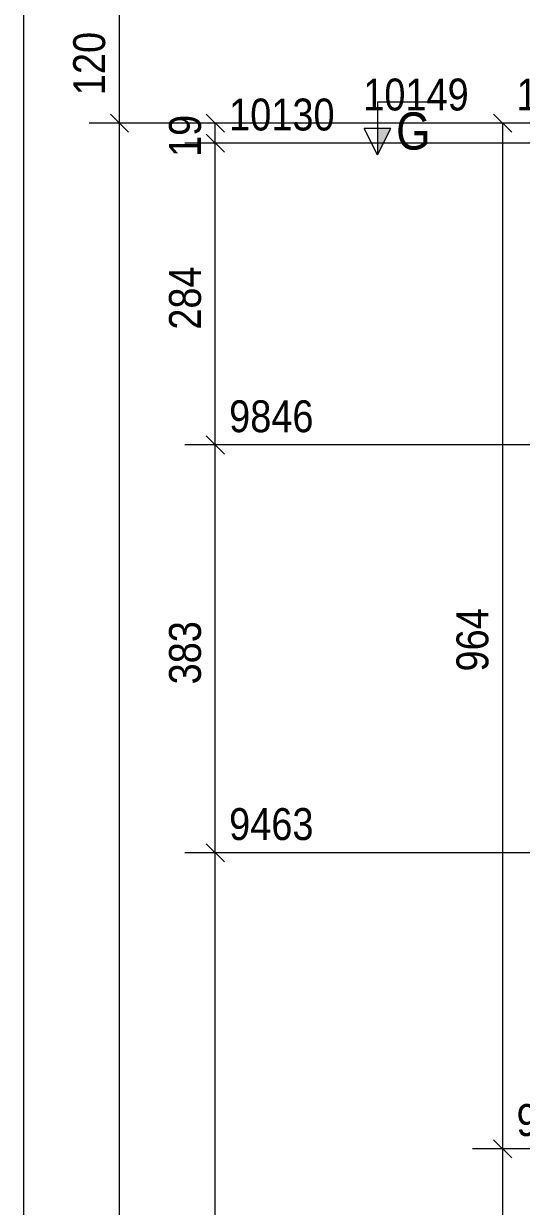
# Model space of a CAD drawing. Header units: millimetres. Extents: x 2 to 825, y 1 to 579.
# Drawn here: x 228.6 to 275.4, y 373.3 to 484.5 of the extents above; entities that cross this region are included whole.
import ezdxf

# ---------------------------------------------------------------- set-up
doc = ezdxf.new("R2010")
doc.units = ezdxf.units.MM
doc.linetypes.add('XKITLINE00', pattern=[0])
doc.layers.add('Dimensions', color=7, linetype='Continuous', lineweight=0)
doc.layers.add('Section', color=6, linetype='Continuous', lineweight=0)
doc.styles.add('ARIAL', font='ARIAL.TTF')

# ---------------------------------------------------------------- blocks, each defined once
blk = doc.blocks.new('*A172')
at = {"layer": 'Dimensions', "color": 7, "linetype": 'XKITLINE00', "lineweight": 0}
blk.add_line((228.65, 137.65), (228.65, 487.07), dxfattribs=at)
blk = doc.blocks.new('*A183')
at = {"layer": 'Dimensions', "color": 7, "linetype": 'XKITLINE00', "lineweight": 0}
for p, q in [((236.8, 475.95), (238.5, 474.25)), ((320.15, 475.1), (234.8, 475.1)), ((237.65, 139.65), (237.65, 475.1))]:
    blk.add_line(p, q, dxfattribs=at)
at = {"layer": 'Dimensions', "color": 3}
blk.add_point((237.65, 475.1), dxfattribs=at)
blk = doc.blocks.new('*A184')
at = {"layer": 'Dimensions', "color": 7, "linetype": 'XKITLINE00', "lineweight": 0}
for p, q in [((332.11, 444.86), (243.8, 444.86)), ((245.8, 445.71), (247.5, 444.01)), ((246.65, 406.53), (246.65, 444.86)), ((245.8, 407.38), (247.5, 405.68)), ((321.25, 406.53), (243.8, 406.53))]:
    blk.add_line(p, q, dxfattribs=at)
at = {"layer": 'Dimensions', "color": 3}
for p in [(246.65, 444.86), (246.65, 406.53)]:
    blk.add_point(p, dxfattribs=at)
at = {"layer": 'Dimensions', "color": 3, "style": 'ARIAL', "width": 0.85}
blk.add_text('9846', height=3, dxfattribs=at).set_placement((247.95, 446.06))
blk.add_text('383', height=3, rotation=90.0002, dxfattribs=at).set_placement((245.3, 422.36))
blk = doc.blocks.new('*A185')
at = {"layer": 'Dimensions', "color": 7, "linetype": 'XKITLINE00', "lineweight": 0}
for p, q in [((245.8, 474.07), (247.5, 472.37)), ((335.1, 473.22), (243.8, 473.22)), ((246.65, 444.86), (246.65, 473.22)), ((332.11, 444.86), (243.8, 444.86)), ((245.8, 445.71), (247.5, 444.01))]:
    blk.add_line(p, q, dxfattribs=at)
at = {"layer": 'Dimensions', "color": 3}
for p in [(246.65, 473.22), (246.65, 444.86)]:
    blk.add_point(p, dxfattribs=at)
at = {"layer": 'Dimensions', "color": 3, "style": 'ARIAL', "width": 0.85}
blk.add_text('10130', height=3, dxfattribs=at).set_placement((247.95, 474.42))
blk.add_text('284', height=3, rotation=90.0002, dxfattribs=at).set_placement((245.3, 455.7))
blk = doc.blocks.new('*A186')
at = {"layer": 'Dimensions', "color": 7, "linetype": 'XKITLINE00', "lineweight": 0}
for p, q in [((245.8, 475.95), (247.5, 474.25)), ((320.15, 475.1), (243.8, 475.1)), ((246.65, 473.22), (246.65, 475.1)), ((245.8, 474.07), (247.5, 472.37)), ((335.1, 473.22), (243.8, 473.22))]:
    blk.add_line(p, q, dxfattribs=at)
at = {"layer": 'Dimensions', "color": 3}
for p in [(246.65, 475.1), (246.65, 473.22)]:
    blk.add_point(p, dxfattribs=at)
at = {"layer": 'Dimensions', "color": 3, "style": 'ARIAL', "width": 0.85}
blk.add_text('10149', height=3, dxfattribs=at).set_placement((260.55, 476.3))
blk.add_text('19', height=3, rotation=90.0002, dxfattribs=at).set_placement((245.3, 471.93))
blk = doc.blocks.new('*A189')
at = {"layer": 'Dimensions', "color": 7, "linetype": 'XKITLINE00', "lineweight": 0}
for p, q in [((272.8, 379.56), (274.5, 377.86)), ((321.25, 378.71), (270.8, 378.71)), ((273.65, 283.23), (273.65, 378.71)), ((272.8, 284.08), (274.5, 282.38)), ((321.25, 283.23), (270.8, 283.23))]:
    blk.add_line(p, q, dxfattribs=at)
at = {"layer": 'Dimensions', "color": 3}
for p in [(273.65, 378.71), (273.65, 283.23)]:
    blk.add_point(p, dxfattribs=at)
at = {"layer": 'Dimensions', "color": 3, "style": 'ARIAL', "width": 0.85}
blk.add_text('9185', height=3, dxfattribs=at).set_placement((274.95, 379.91))
blk.add_text('2600', height=3, rotation=90.0002, dxfattribs=at).set_placement((272.3, 326.52))
blk = doc.blocks.new('*A190')
at = {"layer": 'Dimensions', "color": 7, "linetype": 'XKITLINE00', "lineweight": 0}
for p, q in [((272.8, 475.95), (274.5, 474.25)), ((320.15, 475.1), (270.8, 475.1)), ((273.65, 378.71), (273.65, 475.1)), ((272.8, 379.56), (274.5, 377.86)), ((321.25, 378.71), (270.8, 378.71))]:
    blk.add_line(p, q, dxfattribs=at)
at = {"layer": 'Dimensions', "color": 3}
for p in [(273.65, 475.1), (273.65, 378.71)]:
    blk.add_point(p, dxfattribs=at)
at = {"layer": 'Dimensions', "color": 3, "style": 'ARIAL', "width": 0.85}
blk.add_text('10149', height=3, dxfattribs=at).set_placement((274.95, 476.3))
blk.add_text('964', height=3, rotation=90.0002, dxfattribs=at).set_placement((272.3, 423.57))
blk = doc.blocks.new('*A214')
at = {"layer": 'Section'}
blk.add_hatch(color=3, dxfattribs=at).paths.add_polyline_path([(263.14, 474.62), (261.89, 472.12), (261.89, 474.62)], flags=17)
at = {"layer": 'Section', "color": 1, "linetype": 'XKITLINE00', "lineweight": 0}
for q in [(266.89, 477.12), (261.89, 472.12)]:
    blk.add_line((261.89, 477.12), q, dxfattribs=at)
at = {"layer": 'Section', "color": 3, "linetype": 'XKITLINE00', "lineweight": 0}
for p, q in [((261.89, 472.12), (260.64, 474.62)), ((263.14, 474.62), (260.64, 474.62)), ((261.89, 472.12), (263.14, 474.62))]:
    blk.add_line(p, q, dxfattribs=at)
at = {"layer": 'Section', "color": 7, "style": 'ARIAL', "width": 0.85}
blk.add_text('G', height=3.5, dxfattribs=at).set_placement((263.64, 472.62))
blk = doc.blocks.new('*A237')
at = {"layer": 'Dimensions', "color": 7, "linetype": 'XKITLINE00', "lineweight": 0}
for p, q in [((245.8, 407.38), (247.5, 405.68)), ((321.25, 406.53), (243.8, 406.53)), ((246.65, 139.65), (246.65, 406.53))]:
    blk.add_line(p, q, dxfattribs=at)
at = {"layer": 'Dimensions', "color": 3}
blk.add_point((246.65, 406.53), dxfattribs=at)
at = {"layer": 'Dimensions', "color": 3, "style": 'ARIAL', "width": 0.85}
blk.add_text('9463', height=3, dxfattribs=at).set_placement((247.95, 407.73))
blk = doc.blocks.new('*A238')
at = {"layer": 'Dimensions', "color": 7, "linetype": 'XKITLINE00', "lineweight": 0}
for p, q in [((237.65, 475.1), (237.65, 487.07)), ((236.8, 475.95), (238.5, 474.25)), ((320.15, 475.1), (234.8, 475.1))]:
    blk.add_line(p, q, dxfattribs=at)
at = {"layer": 'Dimensions', "color": 3}
blk.add_point((237.65, 475.1), dxfattribs=at)
at = {"layer": 'Dimensions', "color": 3, "style": 'ARIAL', "width": 0.85}
blk.add_text('120', height=3, rotation=90.0002, dxfattribs=at).set_placement((236.3, 477.74))

msp = doc.modelspace()

# ---------------------------------------------------------------- block references
at = {"lineweight": 0}
for name in ['*A172', '*A238', '*A186', '*A190', '*A185', '*A214', '*A183', '*A184', '*A237', '*A189']:
    msp.add_blockref(name, (0, 0), dxfattribs=at)

doc.saveas('drawing.dxf')
